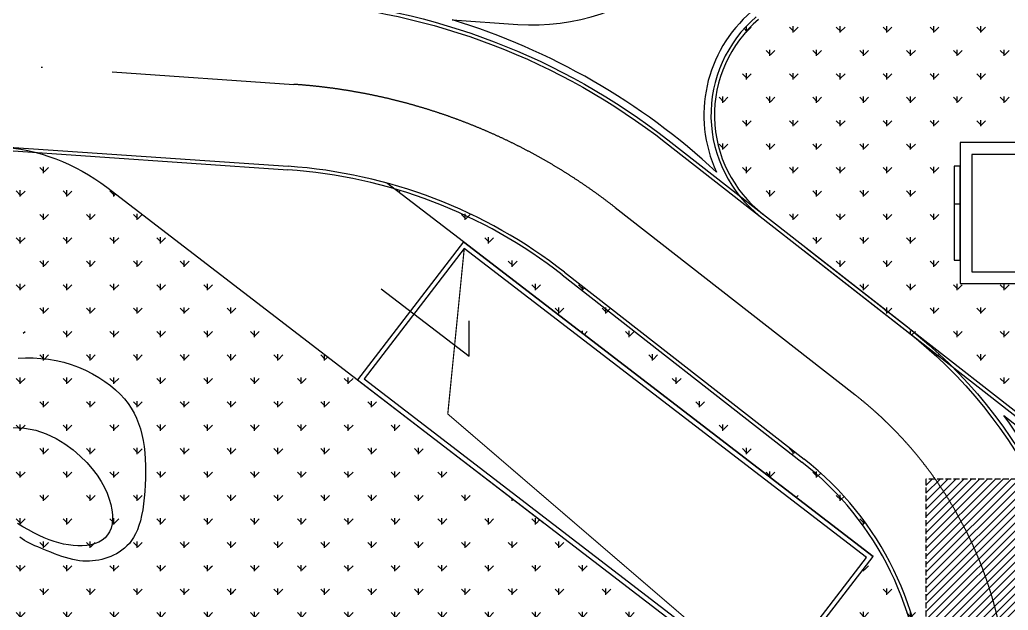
# Model space of a CAD drawing. Header units: millimetres. Extents: x 36720183 to 38160956, y 58934012 to 60388477.
# Drawn here: x 37562998 to 37605093, y 59452975 to 59478128 of the extents above; entities that cross this region are included whole.
import ezdxf

# ---------------------------------------------------------------- set-up
doc = ezdxf.new("R2010")
doc.units = ezdxf.units.MM
doc.header["$LTSCALE"] = 1000
doc.header["$MEASUREMENT"] = 0
doc.linetypes.add('ACAD_ISO04W100', pattern=[30, 24, -3, 0, -3])
doc.linetypes.add('DASH', pattern=[0.35, 0.25, -0.1])
for name, color, linetype in [('@ 绿化', 8, 'Continuous'), ('@YL', 2, 'Continuous'), ('@扑救面填充', 8, 'Continuous'), ('@道路', 6, 'Continuous'), ('DL_道路中线_支路网_', 4, 'ACAD_ISO04W100'), ('DL_道路红线_支路网_', 1, 'Continuous'), ('地下车库出入口', 6, 'Continuous'), ('扑救面', 2, 'Continuous'), ('防火分区', 6, 'Continuous')]:
    doc.layers.add(name, color=color, linetype=linetype)
pattern_1 = [(90, (0, 0), (-997.795475, 997.795475), [264.58066, -1731.01015]), (45, (0, 0), (-997.796155, 997.796155), [264.58066, -1146.51615]), (135, (0, 0), (-997.796155, -997.796155), [264.58066, -1146.51615])]

msp = doc.modelspace()

# ---------------------------------------------------------------- hatches: boundary and pattern name
at = {"layer": '@ 绿化', "linetype": 'Continuous'}
h = msp.add_hatch(dxfattribs=at)
h.set_pattern_fill('GRASS', color=256, scale=500, style=0)
h.set_pattern_definition(pattern_1)
edge = h.paths.add_edge_path()
edge.add_line((37621543, 59458560), (37621543, 59461887))
edge.add_arc((37623937, 59469371), 7858, 183.4984, 252.2592, ccw=False)
edge.add_line((37616094, 59468891), (37615041, 59468891))
edge.add_line((37615041, 59468891), (37615041, 59462893))
edge.add_line((37615041, 59462893), (37609041, 59462893))
edge.add_line((37609041, 59462893), (37609041, 59460893))
edge.add_line((37609041, 59460893), (37609041, 59461098))
edge.add_line((37609041, 59461098), (37609041, 59467098))
edge.add_line((37609041, 59467098), (37602541, 59466877))
edge.add_line((37602541, 59466877), (37602541, 59472877))
edge.add_line((37602541, 59472877), (37607041, 59472877))
edge.add_line((37607041, 59472877), (37607041, 59474893))
edge.add_line((37607041, 59474893), (37607041, 59480893))
edge.add_line((37607041, 59480893), (37613041, 59480893))
edge.add_line((37613041, 59480893), (37613041, 59474893))
edge.add_line((37613041, 59474893), (37609182, 59474893))
edge.add_line((37609182, 59474893), (37609041, 59471019))
edge.add_line((37609041, 59471019), (37616041, 59470893))
edge.add_arc((37624303, 59470103), 8300, 111.635, 174.539, ccw=False)
edge.add_line((37621243, 59477818), (37621243, 59482599))
edge.add_line((37621243, 59482599), (37605369, 59483679))
edge.add_arc((37604206, 59474462), 9290, 82.8079, 124.416)
edge.add_line((37598956, 59482126), (37594357, 59478249))
edge.add_arc((37597933, 59474070), 5500, 130.5514, 232.0033)
edge.add_line((37594547, 59469736), (37606411, 59460468))
edge.add_arc((37611951, 59467560), 9000, 232.0033, 270)
edge.add_line((37611951, 59458560), (37621543, 59458559))
h = msp.add_hatch(dxfattribs=at)
h.set_pattern_fill('GRASS', color=256, scale=500, style=0)
h.set_pattern_definition(pattern_1)
edge = h.paths.add_edge_path()
edge.add_line((37558566, 59465506), (37558565, 59472973))
edge.add_arc((37558918, 59451056), 21920, 72.8231, 90.9229, ccw=False)
edge.add_line((37565392, 59471999), (37594832, 59449395))
edge.add_line((37594832, 59449395), (37599217, 59455106))
edge.add_line((37599217, 59455106), (37600676, 59454908))
edge.add_arc((37592587, 59450963), 9000, 0, 26.0017, ccw=False)
edge.add_line((37601587, 59450963), (37601588, 59450323))
edge.add_line((37601588, 59450323), (37596588, 59450323))
edge.add_line((37596588, 59450323), (37596587, 59442564))
edge.add_line((37596587, 59442564), (37595053, 59442564))
edge.add_line((37595053, 59442564), (37593352, 59442564))
edge.add_line((37593352, 59442564), (37589620, 59442814))
edge.add_line((37589620, 59442814), (37588671, 59442514))
edge.add_line((37588671, 59442514), (37584453, 59442514))
edge.add_line((37584453, 59442514), (37584152, 59444714))
edge.add_line((37584152, 59444714), (37584152, 59447614))
edge.add_line((37584152, 59447614), (37582852, 59447614))
edge.add_line((37582852, 59447614), (37582852, 59450914))
edge.add_line((37582852, 59450914), (37579752, 59450814))
edge.add_line((37579752, 59450814), (37579952, 59452314))
edge.add_line((37579952, 59452314), (37573353, 59452314))
edge.add_line((37573353, 59452314), (37573352, 59450914))
edge.add_line((37573352, 59450914), (37570652, 59450914))
edge.add_line((37570652, 59450914), (37571422, 59451960))
edge.add_line((37571422, 59451960), (37569196, 59456899))
edge.add_line((37569196, 59456899), (37566292, 59460834))
edge.add_line((37566292, 59460834), (37564465, 59462349))
edge.add_line((37564465, 59462349), (37562879, 59465270))
edge.add_line((37562879, 59465270), (37558566, 59465506))
h = msp.add_hatch(dxfattribs=at)
h.set_pattern_fill('GRASS', color=256, scale=500, style=0)
h.set_pattern_definition(pattern_1)
edge = h.paths.add_edge_path()
edge.add_line((37599339, 59455264), (37599778, 59455518))
edge.add_arc((37587973, 59448693), 13636, 30.0339, 53.8455)
edge.add_line((37596018, 59459703), (37586193, 59467378))
edge.add_arc((37572958, 59450435), 21500, 52.0033, 74.7549)
edge.add_line((37578611, 59471179), (37599339, 59455264))
h = msp.add_hatch(dxfattribs=at)
h.set_pattern_fill('GRASS', color=256, scale=500, style=0)
h.set_pattern_definition(pattern_1)
h.paths.add_polyline_path([(37531257, 59420324), (37531743, 59420324), (37531743, 59421414), (37531743, 59424414), (37534743, 59424414), (37534743, 59428114), (37533643, 59428114), (37533644, 59431114), (37536343, 59431114), (37536343, 59433514), (37529943, 59433514), (37529943, 59436414), (37528342, 59436414), (37528343, 59442564), (37532643, 59442564), (37532643, 59441014), (37535543, 59441014), (37535543, 59442814), (37540043, 59442814), (37540042, 59441014), (37543943, 59441014), (37543943, 59441914), (37543543, 59441914), (37543543, 59444714), (37541843, 59444714), (37541843, 59447614), (37543143, 59447614), (37543143, 59450914), (37546043, 59450914), (37546043, 59452314), (37552643, 59452314), (37552643, 59450914), (37555343, 59450914), (37555343, 59447614), (37556643, 59447614), (37556643, 59444514), (37553943, 59444514), (37553943, 59442114), (37561343, 59442114), (37561343, 59439214), (37564652, 59439214), (37564652, 59442114), (37572052, 59442114), (37572052, 59444514), (37569352, 59444514), (37569352, 59447614), (37570652, 59447614), (37570652, 59450914), (37573352, 59450914), (37573352, 59452314), (37563106, 59464137), (37556052, 59458984), (37549088, 59458804), (37541358, 59450933), (37541358, 59448805), (37536414, 59445594), (37534030, 59443148), (37533166, 59444926), (37526257, 59444926), (37526257, 59431914), (37531257, 59431914)])
at = {"layer": '@扑救面填充'}
h = msp.add_hatch(dxfattribs=at)
h.set_pattern_fill('ANSI31', color=256, scale=150)
h.set_pattern_definition([(45, (0, 0), (-168.3798023, 168.3798023), [])])
h.paths.add_polyline_path([(37601587, 59427243), (37609587, 59427243), (37609587, 59450560), (37661815, 59450560), (37661815, 59458560), (37601587, 59458560)])

# ---------------------------------------------------------------- linework, layer by layer
at = {"layer": '@YL', "color": 8}
msp.add_line((37581419, 59478121), (37584203, 59477932), dxfattribs=at)
for points in [[(37584203, 59477932, 0.196387), (37590881, 59480144), (37595848, 59484394)], [(37604901, 59461266), (37606226, 59460231, 0.167328), (37611951, 59458260), (37616006, 59458260)]]:
    msp.add_lwpolyline(points, format="xyb", dxfattribs=at)
at = {"layer": '@YL'}
for points in [[(37603041, 59466893), (37609041, 59466893), (37609041, 59472893), (37603041, 59472893)], [(37602791, 59467893), (37603041, 59467893), (37603041, 59471893), (37602791, 59471893)]]:
    msp.add_lwpolyline(points, close=True, dxfattribs=at)
at = {"layer": '@YL', "color": 8}
msp.add_lwpolyline([(37603541, 59467393), (37608541, 59467393), (37608541, 59472393), (37603541, 59472393)], close=True, dxfattribs=at)
at = {"layer": '@YL'}
msp.add_lwpolyline([(37602791, 59470293), (37603041, 59470293)], dxfattribs=at)
msp.add_lwpolyline([(37596405, 59468284), (37606411, 59460468, 0.167328), (37611951, 59458560), (37616006, 59458560)], format="xyb", dxfattribs=at)
at = {"layer": '@YL', "color": 8}
for points in [[(37562932, 59463719), (37563248, 59463728), (37563571, 59463723), (37563897, 59463703), (37564224, 59463667), (37564551, 59463612), (37564874, 59463538), (37565191, 59463443), (37565501, 59463329), (37565801, 59463198), (37566089, 59463052), (37566363, 59462894), (37566620, 59462725), (37566860, 59462548), (37567079, 59462365), (37567276, 59462178), (37567453, 59461985), (37567609, 59461788), (37567747, 59461584), (37567867, 59461374), (37567971, 59461157), (37568060, 59460932), (37568136, 59460698), (37568198, 59460456), (37568249, 59460205), (37568289, 59459947), (37568318, 59459684), (37568338, 59459415), (37568350, 59459143), (37568353, 59458868), (37568349, 59458592), (37568339, 59458315), (37568323, 59458040), (37568300, 59457770), (37568269, 59457507), (37568232, 59457254), (37568187, 59457014), (37568135, 59456789), (37568075, 59456583), (37568006, 59456396), (37567931, 59456228), (37567848, 59456078), (37567759, 59455943), (37567664, 59455823), (37567563, 59455715), (37567458, 59455619), (37567348, 59455532), (37567233, 59455454), (37567116, 59455383), (37566995, 59455320), (37566871, 59455265), (37566745, 59455216), (37566618, 59455174), (37566488, 59455140), (37566358, 59455111), (37566227, 59455089), (37566095, 59455074), (37565962, 59455065), (37565826, 59455064), (37565688, 59455070), (37565546, 59455084), (37565402, 59455105), (37565253, 59455136), (37565099, 59455174), (37564943, 59455219), (37564785, 59455271), (37564627, 59455326), (37564471, 59455384), (37564318, 59455444), (37564169, 59455503), (37564026, 59455561), (37563891, 59455616), (37563762, 59455669), (37563640, 59455721), (37563523, 59455774), (37563411, 59455828), (37563302, 59455885), (37563198, 59455946), (37563096, 59456012), (37562996, 59456083)], [(37562691, 59460754), (37563201, 59460735), (37563680, 59460644), (37564127, 59460494), (37564541, 59460295), (37564921, 59460061), (37565266, 59459803), (37565575, 59459534), (37565847, 59459263), (37566085, 59458994), (37566288, 59458727), (37566461, 59458464), (37566604, 59458207), (37566720, 59457956), (37566810, 59457712), (37566877, 59457477), (37566921, 59457252), (37566944, 59457039), (37566946, 59456837), (37566926, 59456650), (37566885, 59456477), (37566822, 59456320), (37566739, 59456181), (37566634, 59456061), (37566509, 59455960), (37566366, 59455878), (37566206, 59455814), (37566034, 59455767), (37565851, 59455736), (37565661, 59455720), (37565465, 59455719), (37565266, 59455731), (37565067, 59455756), (37564867, 59455793), (37564666, 59455842), (37564461, 59455904), (37564253, 59455978), (37564041, 59456064), (37563823, 59456162), (37563599, 59456273), (37563369, 59456395), (37563135, 59456527), (37562901, 59456668)]]:
    msp.add_lwpolyline(points, dxfattribs=at)
for centre, radius, start, end in [((37597933, 59474070), 5800, 130.5514, 204.7481), ((37572958, 59450435), 28950, 47.0975, 73.0054), ((37588087, 59448768), 20950, 1.2038, 36.626)]:
    msp.add_arc(centre, radius, start, end, dxfattribs=at)
at = {"layer": '@YL'}
msp.add_arc((37597933, 59474070), 5500, 130.5514, 232.0033, dxfattribs=at)
at = {"layer": '@道路'}
msp.add_lwpolyline([(37555892, 59473157), (37562108, 59472730, -0.147629), (37566703, 59470992), (37585330, 59456690)], format="xyb", dxfattribs=at)
for points in [[(37581889, 59468662), (37578611, 59471179)], [(37581889, 59468662), (37585992, 59465512)]]:
    msp.add_lwpolyline(points, dxfattribs=at)
at = {"layer": 'DL_道路中线_支路网_', "color": 8}
for p, q in [((37536998, 59477961), (37574669, 59475377)), ((37588348, 59470137), (37598553, 59462165))]:
    msp.add_line(p, q, dxfattribs=at)
for centre, radius, start, end in [((37572958, 59450435), 25000, 52.0033, 86.0753), ((37588087, 59448768), 17000, 0, 52.0033)]:
    msp.add_arc(centre, radius, start, end, dxfattribs=at)
at = {"layer": 'DL_道路红线_支路网_', "color": 8}
for p, q in [((37562098, 59472581), (37574419, 59471735)), ((37586101, 59467260), (37596306, 59459288))]:
    msp.add_line(p, q, dxfattribs=at)
at = {"layer": 'DL_道路红线_支路网_', "color": 4}
for p, q in [((37562108, 59472730), (37574429, 59471885)), ((37586193, 59467378), (37596398, 59459407))]:
    msp.add_line(p, q, dxfattribs=at)
at = {"layer": 'DL_道路红线_支路网_', "color": 4, "elevation": 0}
msp.add_lwpolyline([(37574908, 59478869, -0.149772), (37590503, 59472895), (37600707, 59464923, -0.230883), (37608587, 59448768), (37608587, 59414844)], format="xyb", dxfattribs=at)
at = {"layer": 'DL_道路红线_支路网_', "color": 8, "elevation": 0}
msp.add_lwpolyline([(37574918, 59479018, -0.149772), (37590595, 59473013), (37600800, 59465041, -0.230883), (37608737, 59448768), (37608737, 59414844)], format="xyb", dxfattribs=at)
at = {"layer": 'DL_道路红线_支路网_', "color": 8}
msp.add_lwpolyline([(37596497, 59468402), (37606503, 59460586, 0.167328), (37611951, 59458710), (37616006, 59458710)], format="xyb", dxfattribs=at)
for centre, radius, start, end in [((37597933, 59474070), 5350, 130.5514, 232.0033), ((37572958, 59450435), 21350, 52.0033, 86.0753), ((37588087, 59448768), 13350, 0, 52.0033)]:
    msp.add_arc(centre, radius, start, end, dxfattribs=at)
at = {"layer": 'DL_道路红线_支路网_', "color": 4}
for centre, radius, start, end in [((37572958, 59450435), 21500, 52.0033, 86.0753), ((37588087, 59448768), 13500, 0, 52.0033)]:
    msp.add_arc(centre, radius, start, end, dxfattribs=at)
at = {"layer": '地下车库出入口'}
for points in [[(37581889, 59468662), (37577382, 59462793), (37594832, 59449395), (37599339, 59455264)], [(37581926, 59468382), (37577663, 59462829), (37594795, 59449675), (37599058, 59455228)]]:
    msp.add_lwpolyline(points, close=True, dxfattribs=at)
msp.add_lwpolyline([(37578395, 59466673), (37582137, 59463801), (37582137, 59465302)], dxfattribs=at)
at = {"layer": '扑救面'}
msp.add_lwpolyline([(37581889, 59468662), (37599339, 59455264)], dxfattribs=at)
msp.add_lwpolyline([(37581889, 59468662), (37599339, 59455264)], dxfattribs=at)
msp.add_lwpolyline([(37581889, 59468662), (37599339, 59455264)], dxfattribs=at)
at = {"layer": '扑救面', "color": 8, "linetype": 'DASH'}
msp.add_lwpolyline([(37601587, 59427243), (37609587, 59427243), (37609587, 59450560), (37661815, 59450560), (37661815, 59458560), (37601587, 59458560), (37601587, 59427243), (37609587, 59427243)], dxfattribs=at)
at = {"layer": '防火分区', "const_width": 50}
msp.add_lwpolyline([(37594795, 59449675), (37581225, 59461335), (37581926, 59468382)], dxfattribs=at)

doc.saveas('drawing.dxf')
